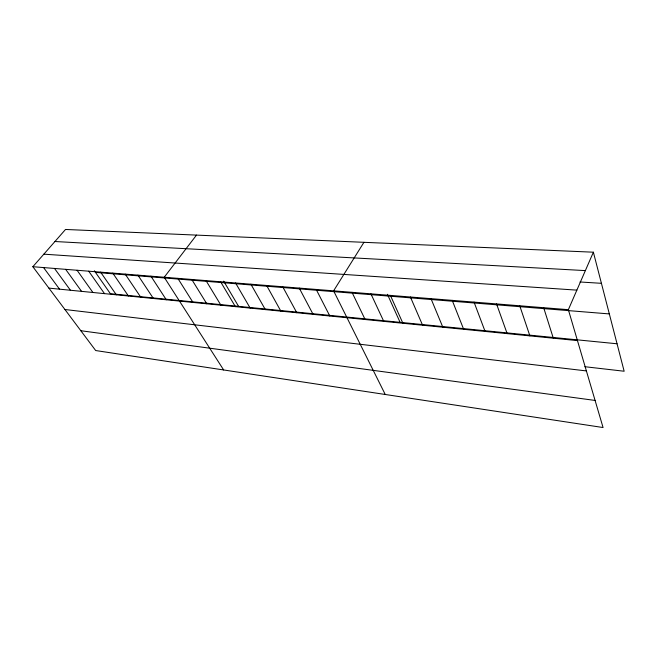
<?xml version="1.0" encoding="UTF-8"?>
<svg xmlns="http://www.w3.org/2000/svg" width="657" height="657" viewBox="0 0 657 657"><rect width="100%" height="100%" fill="white"/><g stroke="black" fill="none" stroke-linecap="round" stroke-linejoin="round"><path stroke-width="0.99" d="M568.354 309.685L593.378 252.198L65.511 229.465L32.85 266.709L95.684 350.542L603.069 427.535L568.354 309.685L32.85 266.709M363.937 242.318L333.6 290.846L385.24 394.479M196.492 235.107L164.217 277.254L223.651 369.957M54.95 241.513L585.371 270.602M579.991 281.984L601.418 283.315M43.847 254.169L576.862 290.139M95.487 272.384L609.335 313.923M617.046 343.775L110.368 293.695L94.345 270.75M48.889 288.111L577.462 340.597M584.853 366.713L624.15 371.238L593.378 252.198M64.928 309.504L586.397 370.926M80.827 330.717L595.086 400.442M43.559 267.571L59.557 289.17M54.498 268.45L70.447 290.246M65.659 269.345L81.567 291.355M77.066 270.257L92.908 292.48M88.711 271.193L104.496 293.63M100.611 272.146L116.33 294.804M112.774 273.123L128.419 296.003M125.208 274.125L140.77 297.235M137.921 275.143L153.393 298.483M150.921 276.186L166.295 299.764M177.825 278.346L192.986 302.417M191.754 279.463L206.791 303.789M206.011 280.605L220.916 305.193M220.612 281.779L235.37 306.63M223.692 281.147L238.598 306.367M235.576 282.978L250.177 308.1M250.9 284.21L265.338 309.603M266.619 285.475L280.868 311.147M282.724 286.764L296.783 312.724M299.247 288.095L313.102 314.35M316.198 289.45L329.822 316.009M352.004 292.324L365.128 319.516M370.926 293.843L383.762 321.363M387.416 294.287L400.088 322.324M390.389 295.404L402.913 323.269M410.403 297.013L422.599 325.223M431 298.664L442.843 327.227M452.205 300.364L463.67 329.297M474.042 302.121L485.096 331.424M496.544 303.928L507.163 333.616M519.744 305.784L529.895 335.875M543.668 307.706L553.317 338.199"/></g></svg>
